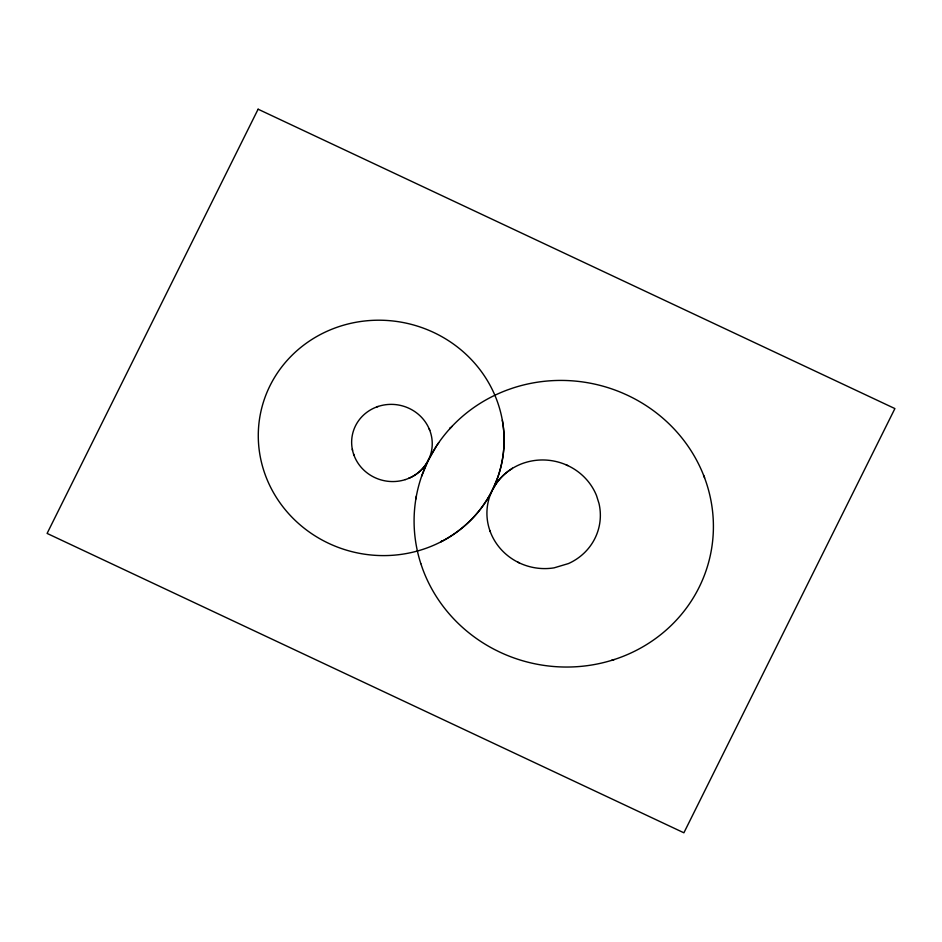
<?xml version="1.0" encoding="UTF-8"?>
<svg xmlns="http://www.w3.org/2000/svg" width="942" height="942" viewBox="0 0 942 942"><rect width="100%" height="100%" fill="white"/><g stroke="black" fill="none" stroke-linecap="round" stroke-linejoin="round"><path stroke-width="1.41" d="M415.858 499.013L416.376 496.057M409.087 477.9L409.016 478.23A40.376 38.516 11.9 0 0 416.635 412.914A40.376 38.516 11.9 0 0 352.332 435.145A40.376 38.516 11.9 0 0 403.447 480.161L405.296 479.619M450.076 427.892L449.923 428.61L451.983 426.385M441.044 541.78L441.633 540.838M441.48 541.556L442.116 541.226A123.002 117.314 11.9 0 0 485.165 502.569A122.778 117.091 11.9 0 0 492.348 490.158L492.96 488.91A123.155 117.456 11.9 0 0 376.282 320.233A123.155 117.456 11.9 0 0 273.851 493.278A123.155 117.456 11.9 0 0 483.128 505.524L486.625 500.32A123.108 117.409 11.9 0 0 492.348 490.158L496.316 483.493A56.885 54.259 11.9 0 1 523.387 463.17L524.494 462.816A56.826 54.2 11.9 0 1 596.522 495.61L598.994 503.464A56.826 54.2 11.9 0 1 568.462 563.563L554.096 567.849A56.826 54.2 11.9 0 1 489.687 496.54L492.407 489.864M512.342 468.139L512.271 468.457A56.826 54.2 11.9 0 0 492.984 488.91M421.592 476.322L428.068 460.756L436.523 445.943M427.02 462.369L426.396 463.617A40.318 38.457 11.9 0 1 405.296 479.608M435.993 446.755L435.004 448.31A149.837 142.901 11.9 0 0 428.398 460.096L427.538 461.863A149.955 143.007 11.9 0 0 420.827 563.646M492.901 489.075L497.635 477.7A123.108 117.409 11.9 0 0 502.322 420.179M427.833 461.25L428.398 460.096M436.287 446.284L438.689 442.716M436.77 445.554L437.253 444.836A149.955 143.007 11.9 0 1 507.185 390.035L512.448 388.186A149.955 143.007 11.9 0 1 622.309 392.944L626.96 395.016A149.955 143.007 11.9 0 1 699.094 587.361A149.955 143.007 11.9 0 1 499.213 651.829L494.656 649.568A149.955 143.007 11.9 0 1 422.605 568.803L420.827 563.657M376.824 406.909L378.142 406.449M614.278 659.53L611.44 660.413M566.189 464.865L567.849 465.619M519.431 562.951L517.794 562.139M429.081 428.622L429.788 430.376M703.568 475.204L704.616 477.924M490.252 531.641L489.875 530.582M353.933 455.116L353.556 454.009M352.555 450.406L352.284 449.122M258.108 109.201L47.1 533.419L683.892 832.799L894.9 408.581L258.108 109.201"/></g></svg>
